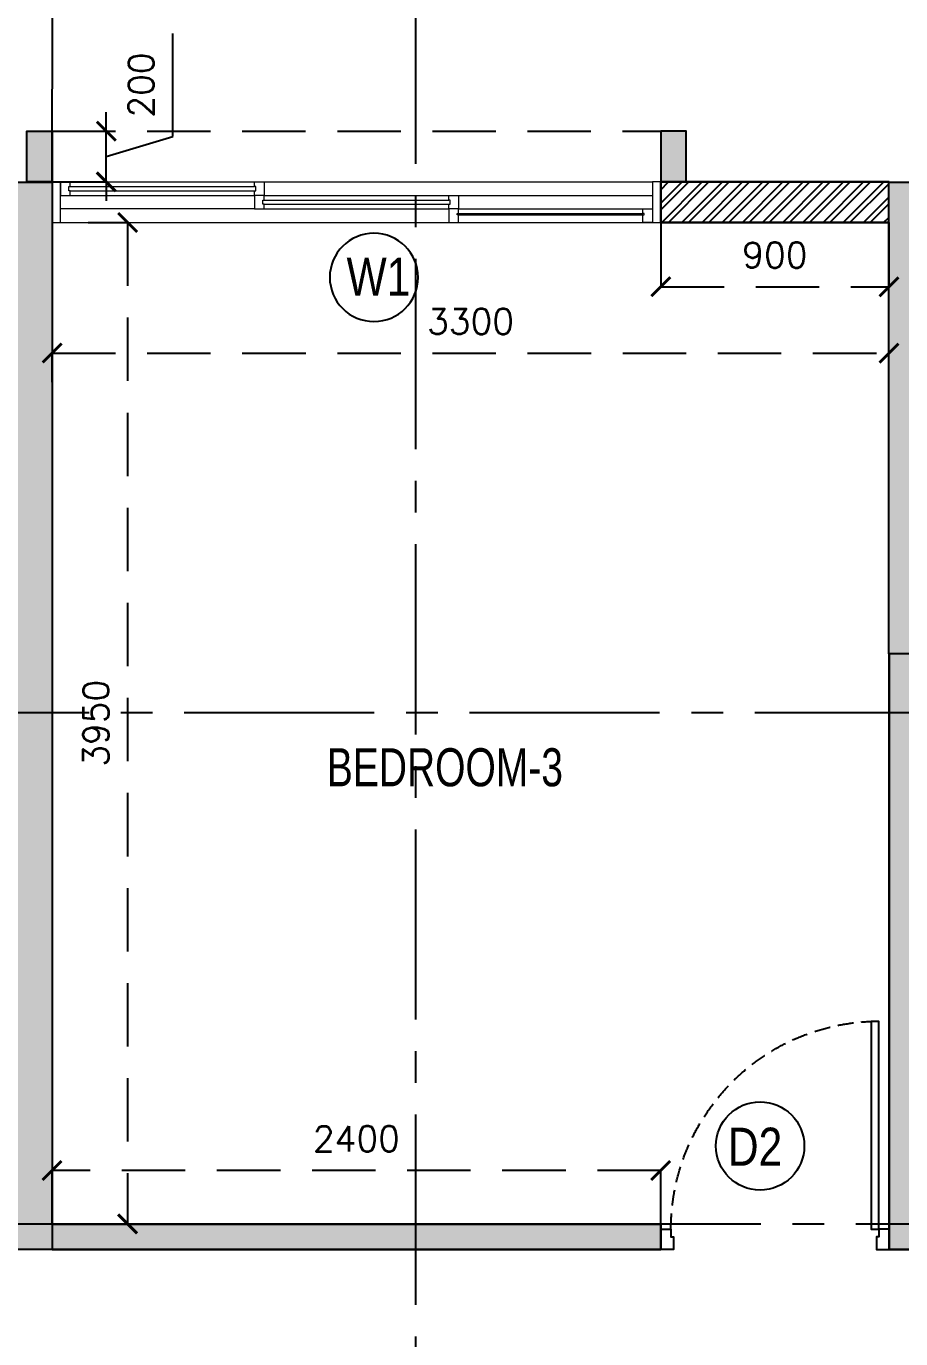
# Model space of a CAD drawing. Header units: millimetres. Extents: x 1180970 to 1231451, y -5737889 to -5695638.
# Drawn here: x 1194030 to 1197479, y -5714502 to -5709325 of the extents above; entities that cross this region are included whole.
import ezdxf
from ezdxf.enums import TextEntityAlignment as Align

# ---------------------------------------------------------------- set-up
doc = ezdxf.new("R2010")
doc.units = ezdxf.units.MM
doc.header["$LTSCALE"] = 1000
doc.header["$MEASUREMENT"] = 0
for name, pattern in [('3BHK-A$0$$1$HIDDEN', [0.375, 0.25, -0.125]), ('3BHK-A$1$AUDIT_D_120904163729-0', [0]), ('AUDIT_D_120904163729-0', [0]), ('T8(T9 IS SIMILAR) - GROUND FLOOR - DIMENSION & TEXTING$0$HIDDEN', [0.375, 0.25, -0.125]), ('T8(T9 IS SIMILAR) - GROUND FLOOR ELEVATION$0$AUDIT_D_120904163729-0', [0]), ('T8(T9 IS SIMILAR) - GROUND FLOOR ELEVATION$1$HIDDEN', [0.375, 0.25, -0.125]), ('T8_REFUGE COLUMNS$0$CENTER2', [1.125, 0.75, -0.125, 0.125, -0.125])]:
    doc.linetypes.add(name, pattern=pattern)
doc.layers.get('0').update_dxf_attribs({"linetype": 'AUDIT_D_120904163729-0'})
for name, color, linetype in [('3BHK-A$0$$0$A-DOOR-FULL', 2, 'Continuous'), ('3BHK-A$1$A-HATCH -160', 251, '3BHK-A$1$AUDIT_D_120904163729-0'), ('A-GARDEN PARTITION', 1, 'Continuous'), ('T8(T9 IS SIMILAR) - GROUND FLOOR - DIMENSION & TEXTING$0$A-DIMENSIONS', 2, 'T8(T9 IS SIMILAR) - GROUND FLOOR - DIMENSION & TEXTING$0$HIDDEN'), ('T8(T9 IS SIMILAR) - GROUND FLOOR - DIMENSION & TEXTING$0$a-window-no', 125, 'Continuous'), ('T8(T9 IS SIMILAR) - GROUND FLOOR ELEVATION$0$A-DIM', 1, 'T8(T9 IS SIMILAR) - GROUND FLOOR ELEVATION$0$AUDIT_D_120904163729-0'), ('T8(T9 IS SIMILAR) - GROUND FLOOR ELEVATION$0$A-WALL HATCH', 252, 'T8(T9 IS SIMILAR) - GROUND FLOOR ELEVATION$0$AUDIT_D_120904163729-0'), ('T8(T9 IS SIMILAR) - GROUND FLOOR ELEVATION$0$A-WALL-FEATURES', 6, 'T8(T9 IS SIMILAR) - GROUND FLOOR ELEVATION$0$AUDIT_D_120904163729-0'), ('T8_REFUGE COLUMNS$0$A-CENTERLINE', 193, 'T8_REFUGE COLUMNS$0$CENTER2'), ('T8_REFUGE COLUMNS$0$A-RCC COLS', 3, 'Continuous')]:
    doc.layers.add(name, color=color, linetype=linetype)
for name, color, linetype, lineweight in [('3BHK-A$1$$0$Window', 4, 'Continuous', 20), ('3BHK-A$1$$1$A-WALL- 160', 6, 'Continuous', 30), ('T8(T9 IS SIMILAR) - GROUND FLOOR - DIMENSION & TEXTING$0$a-Text', 4, 'Continuous', 0), ('T8(T9 IS SIMILAR) - GROUND FLOOR$0$D&W', 8, 'Continuous', 25)]:
    doc.layers.add(name, color=color, linetype=linetype, lineweight=lineweight)
doc.layers.add('T8_REFUGE COLUMNS$0$COL-HATCH', color=7, linetype='Continuous', lineweight=25, true_color=0xa3a3a3)
doc.styles.add('T8(T9 IS SIMILAR) - GROUND FLOOR - DIMENSION & TEXTING$0$ARIAL ARROW', font='swisscl.ttf')
doc.styles.add('T8(T9 IS SIMILAR) - GROUND FLOOR - DIMENSION & TEXTING$0$LODHA STANDERD', font='sanss___.ttf')
doc.styles.add('T8(T9 IS SIMILAR) - GROUND FLOOR - DIMENSION & TEXTING$0$Romans 1', font='romans.shx', dxfattribs={"height": 100})
doc.styles.add('T8(T9 IS SIMILAR) - GROUND FLOOR ELEVATION$0$Romans 1', font='romans.shx', dxfattribs={"height": 100})
doc.dimstyles.new('T8(T9 IS SIMILAR) - GROUND FLOOR - DIMENSION & TEXTING$0$ALPINE S', dxfattribs={"dimscale": 0, "dimtxt": 100, "dimasz": 75, "dimexe": 0, "dimexo": 0, "dimgap": 75, "dimtad": 1, "dimdec": 0, "dimzin": 0, "dimdsep": 46, "dimtxsty": 'T8(T9 IS SIMILAR) - GROUND FLOOR - DIMENSION & TEXTING$0$Romans 1', "dimblk": 'T8(T9 IS SIMILAR) - GROUND FLOOR - DIMENSION & TEXTING$0$_ArchTick', "dimcen": 0.09, "dimclrd": 256, "dimclre": 256, "dimclrt": 7, "dimadec": 0, "dimazin": 0, "dimtfac": 1, "dimtdec": 0, "dimtofl": 0, "dimtmove": 1, "dimatfit": 0, "dimldrblk": 'T8(T9 IS SIMILAR) - GROUND FLOOR - DIMENSION & TEXTING$0$_Open90', "dimfxl": 1, "dimtolj": 1, "dimtzin": 0, "dimarcsym": 0})
doc.dimstyles.new('T8(T9 IS SIMILAR) - GROUND FLOOR ELEVATION$0$ALPINE S', dxfattribs={"dimscale": 0, "dimtxt": 100, "dimasz": 75, "dimexe": 0, "dimexo": 0, "dimgap": 75, "dimtad": 1, "dimdec": 0, "dimzin": 0, "dimdsep": 46, "dimtxsty": 'T8(T9 IS SIMILAR) - GROUND FLOOR ELEVATION$0$Romans 1', "dimblk": 'T8(T9 IS SIMILAR) - GROUND FLOOR ELEVATION$0$_ArchTick', "dimcen": 0.09, "dimclrd": 256, "dimclre": 256, "dimclrt": 7, "dimadec": 0, "dimazin": 0, "dimtfac": 1, "dimtdec": 0, "dimtofl": 0, "dimtmove": 1, "dimatfit": 0, "dimldrblk": 'T8(T9 IS SIMILAR) - GROUND FLOOR ELEVATION$0$_Open90', "dimfxl": 1, "dimtolj": 1, "dimtzin": 0, "dimarcsym": 0})

# ---------------------------------------------------------------- blocks, each defined once
blk = doc.blocks.new('*U165')
for points in [[(0, 0), (0, 820), (30, 820), (30, 0)], [(-40, 0), (0, 0), (0, -30), (10, -30), (10, -80), (-40, -80)], [(860, 0), (820, 0), (820, -30), (810, -30), (810, -80), (860, -80)]]:
    blk.add_lwpolyline(points, close=True)
at = {"color": 0, "linetype": 'ByBlock', "ltscale": 0.25}
blk.add_arc((-1.2, -0.5), 821.2, 0.0347, 87.627, dxfattribs=at)
blk = doc.blocks.new('3BHK-A$1$$0$2400')
at = {"layer": '3BHK-A$1$$0$Window', "color": 1, "lineweight": 13}
for p, q in [((1151176.5, -5692111.9), (1148842.5, -5692111.9)), ((1149607.5, -5692111.9), (1148880, -5692111.9)), ((1149607.5, -5692165.3), (1148880, -5692165.3)), ((1150373.7, -5692165.3), (1149645, -5692165.3)), ((1150411.2, -5692165.3), (1151176.5, -5692165.3)), ((1149607.5, -5692218.6), (1148842.5, -5692218.6)), ((1150373.7, -5692218.6), (1149645, -5692218.6)), ((1151139, -5692218.6), (1150411.2, -5692218.6)), ((1150373.7, -5692271.9), (1148842.5, -5692271.9)), ((1151139, -5692271.9), (1150411.2, -5692271.9))]:
    blk.add_line(p, q, dxfattribs=at)
at = {"layer": '3BHK-A$1$$0$Window', "color": 5, "lineweight": 13}
for p, q in [((1149607.5, -5692142.2), (1148880, -5692142.2)), ((1149607.5, -5692146.7), (1148880, -5692146.7)), ((1150373.7, -5692183.8), (1149645, -5692183.8)), ((1150373.7, -5692200), (1149645, -5692200)), ((1151139, -5692237.2), (1150411.2, -5692237.2)), ((1151139, -5692253.3), (1150411.2, -5692253.3))]:
    blk.add_line(p, q, dxfattribs=at)
at = {"layer": '3BHK-A$1$$0$Window', "color": 4, "lineweight": 13}
for points in [[(1148842.5, -5692111.9), (1148809.5, -5692111.9), (1148809.5, -5692271.9), (1148842.5, -5692271.9)], [(1148880, -5692146.7), (1148880, -5692165.3), (1148842.5, -5692165.3), (1148842.5, -5692111.9), (1148880, -5692111.9), (1148880, -5692142.2), (1148875.5, -5692142.2), (1148875.5, -5692146.7)], [(1149607.5, -5692146.7), (1149607.5, -5692165.3), (1149645, -5692165.3), (1149645, -5692111.9), (1149607.5, -5692111.9), (1149607.5, -5692142.2), (1149612, -5692142.2), (1149612, -5692146.7)], [(1151209.5, -5692111.9), (1151176.5, -5692111.9), (1151176.5, -5692271.9), (1151209.5, -5692271.9)], [(1149645, -5692200), (1149645, -5692218.6), (1149607.5, -5692218.6), (1149607.5, -5692165.3), (1149645, -5692165.3), (1149645, -5692183.8), (1149640.5, -5692183.8), (1149640.5, -5692200)], [(1150373.7, -5692200), (1150373.7, -5692218.6), (1150411.2, -5692218.6), (1150411.2, -5692165.3), (1150373.7, -5692165.3), (1150373.7, -5692183.8), (1150378.2, -5692183.8), (1150378.2, -5692200)], [(1150411.2, -5692253.3), (1150411.2, -5692271.9), (1150373.7, -5692271.9), (1150373.7, -5692218.6), (1150411.2, -5692218.6), (1150411.2, -5692237.2), (1150406.7, -5692237.2), (1150406.7, -5692253.3)], [(1151139, -5692253.3), (1151139, -5692271.9), (1151176.5, -5692271.9), (1151176.5, -5692218.6), (1151139, -5692218.6), (1151139, -5692237.2), (1151143.5, -5692237.2), (1151143.5, -5692253.3)]]:
    blk.add_lwpolyline(points, close=True, dxfattribs=at)
blk = doc.blocks.new('3BHK-A')
at = {"layer": '3BHK-A$1$A-HATCH -160', "linetype": 'ByBlock'}
h = blk.add_hatch(dxfattribs=at)
h.set_pattern_fill('ZIGZAG', color=256, scale=250)
h.set_pattern_definition([(9e-15, (1e-08, 0), (31.25, 31.25), [31.25, -31.25]), (90, (31.25, 0), (-31.25, 31.25), [31.25, -31.25])])
h.paths.add_polyline_path([(1185182.8, -5714749.5), (1186532.7, -5714749.5), (1186532.7, -5714149.5), (1186632.7, -5714149.5), (1186632.7, -5714749.5), (1188712.7, -5714749.5), (1188712.7, -5714049.5), (1189032.5, -5714049.5), (1189032.5, -5714149.5), (1188812.7, -5714149.5), (1188812.7, -5715449.5), (1189032.5, -5715449.5), (1189032.5, -5715549.5), (1188712.7, -5715549.5), (1188712.7, -5714849.5), (1186632.7, -5714849.5), (1186632.7, -5715664.5), (1186532.7, -5715664.5), (1186532.7, -5714849.5), (1185182.8, -5714849.5)])
h.paths.add_polyline_path([(1185182.8, -5713249.5), (1185782.7, -5713249.5), (1185782.7, -5713149.5), (1185182.8, -5713149.5)])
h.paths.add_polyline_path([(1186532.7, -5710699.5), (1186632.7, -5710699.5), (1186632.7, -5713249.5), (1186532.7, -5713249.5)])
h.paths.add_polyline_path([(1186532.7, -5717399.5), (1186632.7, -5717399.5), (1186632.7, -5716414.5), (1186532.7, -5716414.5)])
h.paths.add_polyline_path([(1194902.2, -5715375), (1194082.3, -5715375), (1194082.3, -5715475), (1194902.2, -5715475)])
h.paths.add_polyline_path([(1195782.2, -5715375), (1196682.2, -5715375), (1196682.2, -5715475), (1195782.2, -5715475)])
h.paths.add_polyline_path([(1194132.5, -5714149.9), (1196532.4, -5714149.9), (1196532.4, -5714049.9), (1194132.5, -5714049.9)])
h.paths.add_polyline_path([(1197432.4, -5711800.2), (1197532.4, -5711800.2), (1197532.4, -5714149.9), (1197432.4, -5714149.9)])
h.paths.add_polyline_path([(1198282.4, -5714149.9), (1198958.7, -5714149.9), (1198958.7, -5714049.9), (1198282.4, -5714049.9)])
h.paths.add_polyline_path([(1196871.9, -5720208.6), (1196082.2, -5720209.7), (1196082.3, -5720109.7), (1196082.2, -5720109.7), (1196182.2, -5720109.7), (1196871.9, -5720108.6)])
h.paths.add_polyline_path([(1193397.2, -5709939.9), (1193882.3, -5709939.6), (1193882.3, -5710040.1), (1193397.3, -5710040.1)])
h.paths.add_polyline_path([(1186632.7, -5708554.7), (1187192.3, -5708554.8), (1187192.3, -5708654.7), (1186632.7, -5708654.7)])
h.paths.add_polyline_path([(1194182.3, -5715724), (1194082.3, -5715724), (1194082.3, -5715474), (1194182.3, -5715474)])
h = blk.add_hatch(dxfattribs=at)
h.set_pattern_fill('ANSI32', color=256, scale=150)
h.set_pattern_definition([(45, (-0.65, 1285.594), (-39.77475644, 39.77475644), []), (45, (25.864, 1285.594), (-39.77475644, 39.77475644), [])])
h.paths.add_polyline_path([(1196532.4, -5710099.8), (1197432.3, -5710099.8), (1197432.3, -5709939.8), (1196532.4, -5709939.8)])
at = {"layer": '3BHK-A$1$$1$A-WALL- 160', "linetype": 'ByBlock'}
for p, q in [((1197432.3, -5709938.5, 0), (1196532.4, -5709938.5, 0)), ((1196532.4, -5710098.5, 0), (1196532.4, -5709938.5, 0)), ((1197432.3, -5710098.5, 0), (1196532.4, -5710098.5, 0)), ((1197432.4, -5714149.9, 0), (1197432.4, -5711800.2, 0)), ((1194132.4, -5714049.9, 0), (1196532.4, -5714049.9, 0)), ((1196532.4, -5714149.9, 0), (1196532.4, -5714049.9, 0)), ((1194132.5, -5714149.9, -0.5), (1196532.4, -5714149.9, 0)), ((1197432.4, -5714149.9, 0), (1197532.4, -5714149.9, 0))]:
    blk.add_line(p, q, dxfattribs=at)
at = {"layer": '3BHK-A$0$$0$A-DOOR-FULL', "linetype": '3BHK-A$0$$1$HIDDEN', "xscale": -1}
blk.add_blockref('*U165', (1197392.4, -5714069.9, 0), dxfattribs=at)
at = {"layer": '3BHK-A$1$$1$A-WALL- 160', "linetype": 'ByBlock', "rotation": 180}
blk.add_blockref('3BHK-A$1$$0$2400', (2345341.8, -11402210.4, 0), dxfattribs=at)
blk = doc.blocks.new('T8_REFUGE COLUMNS')
at = {"layer": 'T8_REFUGE COLUMNS$0$COL-HATCH', "linetype": 'ByBlock'}
h = blk.add_hatch(color=256, dxfattribs=at)
h.dxf.hatch_style = 1
h.paths.add_polyline_path([(1194132.1, -5714149.9), (1193882.1, -5714149.9), (1193882.1, -5709939.9), (1194132.1, -5709939.9)])
h = blk.add_hatch(color=256, dxfattribs=at)
h.dxf.hatch_style = 1
h.paths.add_polyline_path([(1197682.1, -5711799.9), (1197432.1, -5711799.9), (1197432.1, -5709939.9), (1197682.1, -5709939.9)])
at = {"layer": 'T8_REFUGE COLUMNS$0$A-CENTERLINE'}
for p, q in [((1195567.1, -5727867.6), (1195567.1, -5698299.6)), ((1223527.8, -5712032.4), (1182137.1, -5712032.4)), ((1229551.2, -5714049.9), (1182156.9, -5714049.9))]:
    blk.add_line(p, q, dxfattribs=at)
at = {"layer": 'T8_REFUGE COLUMNS$0$A-RCC COLS', "linetype": 'ByBlock'}
for points in [[(1194132.1, -5714149.9), (1193882.1, -5714149.9), (1193882.1, -5709939.9), (1194132.1, -5709939.9)], [(1197682.1, -5711799.9), (1197432.1, -5711799.9), (1197432.1, -5709939.9), (1197682.1, -5709939.9)]]:
    blk.add_lwpolyline(points, close=True, dxfattribs=at)
blk = doc.blocks.new('T8(T9 IS SIMILAR) - GROUND FLOOR ELEVATION$0$_ArchTick')
at = {"color": 0, "linetype": 'ByBlock', "const_width": 0.15}
blk.add_lwpolyline([(-0.5, -0.5), (0.5, 0.5)], dxfattribs=at)
blk = doc.blocks.new('*D314')
at = {"layer": 'T8(T9 IS SIMILAR) - GROUND FLOOR ELEVATION$0$A-DIM', "lineweight": -2, "transparency": 16777216}
for p, q in [((1194608.5, -5709760.1), (1194608.5, -5709352.9)), ((1194346, -5709738.8), (1194346, -5709663.8)), ((1194346, -5709938.8), (1194346, -5709738.8)), ((1194346, -5709838.8), (1194608.5, -5709760.1)), ((1194346, -5709938.8), (1194346, -5710013.8))]:
    blk.add_line(p, q, dxfattribs=at)
at = {"layer": 'T8(T9 IS SIMILAR) - GROUND FLOOR ELEVATION$0$A-DIM', "linetype": 'T8(T9 IS SIMILAR) - GROUND FLOOR ELEVATION$1$HIDDEN', "lineweight": -2, "transparency": 16777216}
for p, q in [((1194132, -5709738.8), (1194346, -5709738.8)), ((1194132, -5709938.8), (1194346, -5709938.8))]:
    blk.add_line(p, q, dxfattribs=at)
at = {"layer": 'T8(T9 IS SIMILAR) - GROUND FLOOR ELEVATION$0$A-DIM', "linetype": 'ByBlock', "lineweight": -2, "transparency": 16777216, "xscale": 75, "yscale": 75, "zscale": 75}
for p, rotation in [((1194346, -5709738.8), 270), ((1194346, -5709938.8), 90)]:
    blk.add_blockref('T8(T9 IS SIMILAR) - GROUND FLOOR ELEVATION$0$_ArchTick', p, dxfattribs=dict(at, rotation=rotation))
at = {"layer": 'T8(T9 IS SIMILAR) - GROUND FLOOR ELEVATION$0$A-DIM', "color": 7, "linetype": 'ByBlock', "transparency": 16777216, "insert": (1194483.5, -5709556.5), "char_height": 100, "attachment_point": 5, "rotation": 90, "style": 'T8(T9 IS SIMILAR) - GROUND FLOOR ELEVATION$0$Romans 1'}
blk.add_mtext('\\A1;200', dxfattribs=at)
blk = doc.blocks.new('T8(T9 IS SIMILAR) - GROUND FLOOR ELEVATION$0$_Open90')
at = {"color": 0, "linetype": 'ByBlock', "lineweight": -2}
for p, q in [((0, 0), (-1, 0)), ((-0.5, 0.5), (0, 0)), ((0, 0), (-0.5, -0.5))]:
    blk.add_line(p, q, dxfattribs=at)
blk = doc.blocks.new('T8(T9 IS SIMILAR) - GROUND FLOOR - DIMENSION & TEXTING$0$_ArchTick')
at = {"color": 0, "linetype": 'ByBlock', "const_width": 0.15}
blk.add_lwpolyline([(-0.5, -0.5), (0.5, 0.5)], dxfattribs=at)
blk = doc.blocks.new('*D582')
at = {"layer": 'T8(T9 IS SIMILAR) - GROUND FLOOR - DIMENSION & TEXTING$0$A-DIMENSIONS', "linetype": 'T8(T9 IS SIMILAR) - GROUND FLOOR - DIMENSION & TEXTING$0$HIDDEN', "lineweight": -2, "transparency": 16777216}
for p, q in [((1194132.3, -5710728.8), (1194132.3, -5710613.6)), ((1197432.2, -5710728.8), (1197432.2, -5710613.6))]:
    blk.add_line(p, q, dxfattribs=at)
at = {"layer": 'T8(T9 IS SIMILAR) - GROUND FLOOR - DIMENSION & TEXTING$0$A-DIMENSIONS', "lineweight": -2, "transparency": 16777216}
blk.add_line((1194132.3, -5710613.6), (1197432.2, -5710613.6), dxfattribs=at)
at = {"layer": 'T8(T9 IS SIMILAR) - GROUND FLOOR - DIMENSION & TEXTING$0$A-DIMENSIONS', "linetype": 'ByBlock', "lineweight": -2, "transparency": 16777216, "xscale": 75, "yscale": 75, "zscale": 75, "rotation": 180}
blk.add_blockref('T8(T9 IS SIMILAR) - GROUND FLOOR - DIMENSION & TEXTING$0$_ArchTick', (1194132.3, -5710613.6), dxfattribs=at)
at = {"layer": 'T8(T9 IS SIMILAR) - GROUND FLOOR - DIMENSION & TEXTING$0$A-DIMENSIONS', "linetype": 'ByBlock', "lineweight": -2, "transparency": 16777216, "xscale": 75, "yscale": 75, "zscale": 75}
blk.add_blockref('T8(T9 IS SIMILAR) - GROUND FLOOR - DIMENSION & TEXTING$0$_ArchTick', (1197432.2, -5710613.6), dxfattribs=at)
at = {"layer": 'T8(T9 IS SIMILAR) - GROUND FLOOR - DIMENSION & TEXTING$0$A-DIMENSIONS', "color": 7, "linetype": 'ByBlock', "transparency": 16777216, "insert": (1195782.2, -5710488.6), "char_height": 100, "attachment_point": 5, "style": 'T8(T9 IS SIMILAR) - GROUND FLOOR - DIMENSION & TEXTING$0$Romans 1'}
blk.add_mtext('\\A1;3300', dxfattribs=at)
blk = doc.blocks.new('T8(T9 IS SIMILAR) - GROUND FLOOR - DIMENSION & TEXTING$0$_Open90')
at = {"color": 0, "linetype": 'ByBlock', "lineweight": -2}
for p, q in [((0, 0), (-1, 0)), ((-0.5, 0.5), (0, 0)), ((0, 0), (-0.5, -0.5))]:
    blk.add_line(p, q, dxfattribs=at)
blk = doc.blocks.new('*D583')
at = {"layer": 'T8(T9 IS SIMILAR) - GROUND FLOOR - DIMENSION & TEXTING$0$A-DIMENSIONS', "linetype": 'T8(T9 IS SIMILAR) - GROUND FLOOR - DIMENSION & TEXTING$0$HIDDEN', "lineweight": -2, "transparency": 16777216}
for p, q in [((1194274.4, -5710098.8), (1194430.1, -5710098.8)), ((1194274.4, -5714048.8), (1194430.1, -5714048.8))]:
    blk.add_line(p, q, dxfattribs=at)
at = {"layer": 'T8(T9 IS SIMILAR) - GROUND FLOOR - DIMENSION & TEXTING$0$A-DIMENSIONS', "lineweight": -2, "transparency": 16777216}
blk.add_line((1194430.1, -5710098.8), (1194430.1, -5714048.8), dxfattribs=at)
at = {"layer": 'T8(T9 IS SIMILAR) - GROUND FLOOR - DIMENSION & TEXTING$0$A-DIMENSIONS', "linetype": 'ByBlock', "lineweight": -2, "transparency": 16777216, "xscale": 75, "yscale": 75, "zscale": 75}
for p, rotation in [((1194430.1, -5710098.8), 90), ((1194430.1, -5714048.8), 270)]:
    blk.add_blockref('T8(T9 IS SIMILAR) - GROUND FLOOR - DIMENSION & TEXTING$0$_ArchTick', p, dxfattribs=dict(at, rotation=rotation))
at = {"layer": 'T8(T9 IS SIMILAR) - GROUND FLOOR - DIMENSION & TEXTING$0$A-DIMENSIONS', "color": 7, "linetype": 'ByBlock', "transparency": 16777216, "insert": (1194305.1, -5712073.8), "char_height": 100, "attachment_point": 5, "rotation": 90, "style": 'T8(T9 IS SIMILAR) - GROUND FLOOR - DIMENSION & TEXTING$0$Romans 1'}
blk.add_mtext('\\A1;3950', dxfattribs=at)
blk = doc.blocks.new('*D584')
at = {"layer": 'T8(T9 IS SIMILAR) - GROUND FLOOR - DIMENSION & TEXTING$0$A-DIMENSIONS', "linetype": 'T8(T9 IS SIMILAR) - GROUND FLOOR - DIMENSION & TEXTING$0$HIDDEN', "lineweight": -2, "transparency": 16777216}
for p, q in [((1196532.3, -5710098.8), (1196532.3, -5710351.9)), ((1197432.2, -5710098.8), (1197432.2, -5710351.9))]:
    blk.add_line(p, q, dxfattribs=at)
at = {"layer": 'T8(T9 IS SIMILAR) - GROUND FLOOR - DIMENSION & TEXTING$0$A-DIMENSIONS', "lineweight": -2, "transparency": 16777216}
blk.add_line((1196532.3, -5710351.9), (1197432.2, -5710351.9), dxfattribs=at)
at = {"layer": 'T8(T9 IS SIMILAR) - GROUND FLOOR - DIMENSION & TEXTING$0$A-DIMENSIONS', "linetype": 'ByBlock', "lineweight": -2, "transparency": 16777216, "xscale": 75, "yscale": 75, "zscale": 75, "rotation": 180}
blk.add_blockref('T8(T9 IS SIMILAR) - GROUND FLOOR - DIMENSION & TEXTING$0$_ArchTick', (1196532.3, -5710351.9), dxfattribs=at)
at = {"layer": 'T8(T9 IS SIMILAR) - GROUND FLOOR - DIMENSION & TEXTING$0$A-DIMENSIONS', "linetype": 'ByBlock', "lineweight": -2, "transparency": 16777216, "xscale": 75, "yscale": 75, "zscale": 75}
blk.add_blockref('T8(T9 IS SIMILAR) - GROUND FLOOR - DIMENSION & TEXTING$0$_ArchTick', (1197432.2, -5710351.9), dxfattribs=at)
at = {"layer": 'T8(T9 IS SIMILAR) - GROUND FLOOR - DIMENSION & TEXTING$0$A-DIMENSIONS', "color": 7, "linetype": 'ByBlock', "transparency": 16777216, "insert": (1196982.2, -5710226.9), "char_height": 100, "attachment_point": 5, "style": 'T8(T9 IS SIMILAR) - GROUND FLOOR - DIMENSION & TEXTING$0$Romans 1'}
blk.add_mtext('\\A1;900', dxfattribs=at)
blk = doc.blocks.new('*D585')
at = {"layer": 'T8(T9 IS SIMILAR) - GROUND FLOOR - DIMENSION & TEXTING$0$A-DIMENSIONS', "linetype": 'T8(T9 IS SIMILAR) - GROUND FLOOR - DIMENSION & TEXTING$0$HIDDEN', "lineweight": -2, "transparency": 16777216}
for p, q in [((1194132.2, -5714048.8), (1194132.2, -5713837.8)), ((1196532.3, -5714048.8), (1196532.3, -5713837.8))]:
    blk.add_line(p, q, dxfattribs=at)
at = {"layer": 'T8(T9 IS SIMILAR) - GROUND FLOOR - DIMENSION & TEXTING$0$A-DIMENSIONS', "lineweight": -2, "transparency": 16777216}
blk.add_line((1196532.3, -5713837.8), (1194132.2, -5713837.8), dxfattribs=at)
at = {"layer": 'T8(T9 IS SIMILAR) - GROUND FLOOR - DIMENSION & TEXTING$0$A-DIMENSIONS', "linetype": 'ByBlock', "lineweight": -2, "transparency": 16777216, "xscale": 75, "yscale": 75, "zscale": 75, "rotation": 180}
blk.add_blockref('T8(T9 IS SIMILAR) - GROUND FLOOR - DIMENSION & TEXTING$0$_ArchTick', (1194132.2, -5713837.8), dxfattribs=at)
at = {"layer": 'T8(T9 IS SIMILAR) - GROUND FLOOR - DIMENSION & TEXTING$0$A-DIMENSIONS', "linetype": 'ByBlock', "lineweight": -2, "transparency": 16777216, "xscale": 75, "yscale": 75, "zscale": 75}
blk.add_blockref('T8(T9 IS SIMILAR) - GROUND FLOOR - DIMENSION & TEXTING$0$_ArchTick', (1196532.3, -5713837.8), dxfattribs=at)
at = {"layer": 'T8(T9 IS SIMILAR) - GROUND FLOOR - DIMENSION & TEXTING$0$A-DIMENSIONS', "color": 7, "linetype": 'ByBlock', "transparency": 16777216, "insert": (1195332.3, -5713712.8), "char_height": 100, "attachment_point": 5, "style": 'T8(T9 IS SIMILAR) - GROUND FLOOR - DIMENSION & TEXTING$0$Romans 1'}
blk.add_mtext('\\A1;2400', dxfattribs=at)
blk = doc.blocks.new('T8(T9 IS SIMILAR) - GROUND FLOOR - DIMENSION & TEXTING$0$WINDOW TAG')
at = {"layer": 'T8(T9 IS SIMILAR) - GROUND FLOOR - DIMENSION & TEXTING$0$a-window-no'}
blk.add_circle((0, 0), 174.1, dxfattribs=at)
at = {"layer": 'T8(T9 IS SIMILAR) - GROUND FLOOR - DIMENSION & TEXTING$0$a-window-no', "style": 'T8(T9 IS SIMILAR) - GROUND FLOOR - DIMENSION & TEXTING$0$LODHA STANDERD'}
blk.add_attdef('WINDOW', text='', height=150, dxfattribs=at).set_placement((11.3, 2.8), align=Align.MIDDLE_CENTER)
blk = doc.blocks.new('*D452')
at = {"layer": 'T8(T9 IS SIMILAR) - GROUND FLOOR - DIMENSION & TEXTING$0$A-DIMENSIONS', "linetype": 'T8(T9 IS SIMILAR) - GROUND FLOOR - DIMENSION & TEXTING$0$HIDDEN', "lineweight": -2, "transparency": 16777216}
for p, q in [((1194082.3, -5714149.9), (1193851.5, -5714149.9)), ((1194082.3, -5715374), (1193851.5, -5715374))]:
    blk.add_line(p, q, dxfattribs=at)
at = {"layer": 'T8(T9 IS SIMILAR) - GROUND FLOOR - DIMENSION & TEXTING$0$A-DIMENSIONS', "lineweight": -2, "transparency": 16777216}
blk.add_line((1193851.5, -5715374), (1193851.5, -5714149.9), dxfattribs=at)
at = {"layer": 'T8(T9 IS SIMILAR) - GROUND FLOOR - DIMENSION & TEXTING$0$A-DIMENSIONS', "linetype": 'ByBlock', "lineweight": -2, "transparency": 16777216, "xscale": 75, "yscale": 75, "zscale": 75}
for p, rotation in [((1193851.5, -5714149.9), 90), ((1193851.5, -5715374), 270)]:
    blk.add_blockref('T8(T9 IS SIMILAR) - GROUND FLOOR - DIMENSION & TEXTING$0$_ArchTick', p, dxfattribs=dict(at, rotation=rotation))
at = {"layer": 'T8(T9 IS SIMILAR) - GROUND FLOOR - DIMENSION & TEXTING$0$A-DIMENSIONS', "color": 7, "linetype": 'ByBlock', "transparency": 16777216, "insert": (1193726.5, -5714761.9), "char_height": 100, "attachment_point": 5, "rotation": 90, "style": 'T8(T9 IS SIMILAR) - GROUND FLOOR - DIMENSION & TEXTING$0$Romans 1'}
blk.add_mtext('\\A1;1224', dxfattribs=at)
blk = doc.blocks.new('T8(T9 IS SIMILAR) - GROUND FLOOR ELEVATION')
at = {"layer": 'T8(T9 IS SIMILAR) - GROUND FLOOR ELEVATION$0$A-WALL HATCH', "linetype": 'ByBlock'}
h = blk.add_hatch(dxfattribs=at)
h.set_pattern_fill('ZIGZAG', color=256, scale=250)
h.set_pattern_definition([(0, (0, 0), (31.25, 31.25), [31.25, -31.25]), (90, (31.25, 0), (-31.25, 31.25), [31.25, -31.25])])
h.paths.add_polyline_path([(1186332.7, -5719983.5), (1186332.7, -5719683.5), (1186432.7, -5719683.5), (1186432.7, -5719883.5), (1186982.7, -5719883.5), (1186982.7, -5719523.5), (1187082.7, -5719523.5), (1187082.7, -5719983.5)])
h.paths.add_polyline_path([(1190232.7, -5719983.5), (1190232.7, -5719683.5), (1190132.7, -5719683.5), (1190132.7, -5719883.5), (1189582.7, -5719883.5), (1189582.7, -5719523.5), (1189482.7, -5719523.5), (1189482.7, -5719983.5)])
h.paths.add_polyline_path([(1190857.7, -5717933.5), (1190857.7, -5717733.5), (1190757.7, -5717733.5), (1190757.7, -5717933.5)])
h.paths.add_polyline_path([(1193357.7, -5717733.5), (1193357.7, -5717933.5), (1193257.7, -5717933.5), (1193257.7, -5717733.5)])
h.paths.add_polyline_path([(1196632.8, -5709938.8), (1196632.8, -5709738.8), (1196532.8, -5709738.8), (1196532.8, -5709938.8)])
h.paths.add_polyline_path([(1194132, -5709738.8), (1194132, -5709938.8), (1194032, -5709938.8), (1194032, -5709738.8)])
h.paths.add_polyline_path([(1195742.7, -5701889.7), (1196212.8, -5701889.7), (1196212.8, -5702349.7), (1196112.8, -5702349.7), (1196112.8, -5701989.7), (1195742.7, -5701989.7)])
h.paths.add_polyline_path([(1198312.8, -5702349.7), (1198312.8, -5701889.7), (1199132.6, -5701889.7), (1199132.6, -5701989.7), (1198412.8, -5701989.7), (1198412.8, -5702349.7)])
h.paths.add_polyline_path([(1199662.5, -5701090.3), (1199662.5, -5700890.3), (1199762.5, -5700890.3), (1199762.5, -5701090.3)])
h.paths.add_polyline_path([(1201862.6, -5700890.3), (1201862.6, -5701090.3), (1201962.6, -5701090.3), (1201962.6, -5700890.3)])
h.paths.add_polyline_path([(1210681.9, -5700890.3), (1210681.9, -5701090.3), (1210581.9, -5701090.3), (1210581.9, -5700890.3)])
h.paths.add_polyline_path([(1212882, -5701090.3), (1212882, -5700890.3), (1212782, -5700890.3), (1212782, -5701090.3)])
h.paths.add_polyline_path([(1214231.8, -5702349.7), (1214231.8, -5701889.7), (1213412.3, -5701889.7), (1213412.3, -5701989.7), (1214131.8, -5701989.7), (1214131.8, -5702349.7)])
h.paths.add_polyline_path([(1216801.9, -5701889.7), (1216331.8, -5701889.7), (1216331.8, -5702349.7), (1216431.8, -5702349.7), (1216431.8, -5701989.7), (1216801.9, -5701989.7)])
h.paths.add_polyline_path([(1215911.7, -5709938.8), (1215911.7, -5709738.8), (1216011.7, -5709738.8), (1216011.7, -5709938.8)])
h.paths.add_polyline_path([(1218412.5, -5709738.8), (1218412.5, -5709938.8), (1218512.5, -5709938.8), (1218512.5, -5709738.8)])
h.paths.add_polyline_path([(1221686.9, -5717933.5), (1221686.9, -5717733.5), (1221786.9, -5717733.5), (1221786.9, -5717933.5)])
h.paths.add_polyline_path([(1219186.9, -5717733.5), (1219186.9, -5717933.5), (1219286.9, -5717933.5), (1219286.9, -5717733.5)])
h.paths.add_polyline_path([(1222311.8, -5719983.5), (1222311.8, -5719683.5), (1222411.8, -5719683.5), (1222411.8, -5719883.5), (1222961.8, -5719883.5), (1222961.8, -5719523.5), (1223061.8, -5719523.5), (1223061.8, -5719983.5)])
h.paths.add_polyline_path([(1226211.8, -5719983.5), (1226211.8, -5719683.5), (1226111.8, -5719683.5), (1226111.8, -5719883.5), (1225561.8, -5719883.5), (1225561.8, -5719523.5), (1225461.8, -5719523.5), (1225461.8, -5719983.5)])
h.paths.add_polyline_path([(1217001.9, -5727584.6), (1216901.9, -5727584.6), (1216901.9, -5727784.6), (1216356.8, -5727784.6), (1216356.8, -5727424.6), (1216256.8, -5727424.6), (1216256.8, -5727884.6), (1217001.9, -5727884.6)])
h.paths.add_polyline_path([(1214156.8, -5727424.6), (1214056.8, -5727424.6), (1214056.8, -5727784.6), (1213412.3, -5727784.6), (1213412.3, -5727884.6), (1214156.8, -5727884.6)])
h.paths.add_polyline_path([(1210681.9, -5728884), (1210681.9, -5728684), (1210581.9, -5728684), (1210581.9, -5728884)])
h.paths.add_polyline_path([(1212882, -5728684), (1212882, -5728884), (1212782, -5728884), (1212782, -5728684)])
h.paths.add_polyline_path([(1201862.6, -5728884), (1201862.6, -5728684), (1201962.6, -5728684), (1201962.6, -5728884)])
h.paths.add_polyline_path([(1199662.5, -5728684), (1199662.5, -5728884), (1199762.5, -5728884), (1199762.5, -5728684)])
h.paths.add_polyline_path([(1198387.7, -5727424.6), (1198487.7, -5727424.6), (1198487.7, -5727784.6), (1199132.3, -5727784.6), (1199132.3, -5727884.6), (1198387.7, -5727884.6)])
h.paths.add_polyline_path([(1195542.6, -5727584.6), (1195642.6, -5727584.6), (1195642.6, -5727784.6), (1196187.7, -5727784.6), (1196187.7, -5727424.6), (1196287.7, -5727424.6), (1196287.7, -5727884.6), (1195542.6, -5727884.6)])
at = {"layer": 'T8(T9 IS SIMILAR) - GROUND FLOOR ELEVATION$0$A-WALL-FEATURES', "color": 8, "linetype": 'T8(T9 IS SIMILAR) - GROUND FLOOR ELEVATION$1$HIDDEN'}
blk.add_line((1194132, -5709738.8, 0.6), (1196532.8, -5709738.8, 0), dxfattribs=at)
at = {"layer": 'T8(T9 IS SIMILAR) - GROUND FLOOR ELEVATION$0$A-WALL-FEATURES', "linetype": 'ByBlock', "elevation": 0}
for points in [[(1194132, -5709738.8), (1194132, -5709938.8), (1194032, -5709938.8), (1194032, -5709738.8)], [(1196632.8, -5709938.8), (1196632.8, -5709738.8), (1196532.8, -5709738.8), (1196532.8, -5709938.8)]]:
    blk.add_lwpolyline(points, close=True, dxfattribs=at)
at = {"layer": 'T8(T9 IS SIMILAR) - GROUND FLOOR ELEVATION$0$A-DIM', "linetype": 'ByBlock'}
dim = blk.add_linear_dim(base=(1194346, -5709738.8), p1=(1194132, -5709938.8, 0), p2=(1194132, -5709738.8, 0.6), angle=90, dimstyle='T8(T9 IS SIMILAR) - GROUND FLOOR ELEVATION$0$ALPINE S', override={"dimscale": 1, "dimfxl": 5, "dimarcsym": 1}, dxfattribs=at)
dim.commit()
dim.dimension.update_dxf_attribs({"geometry": '*D314', "text_midpoint": (1194483.5, -5709685.1)})
blk = doc.blocks.new('T8(T9 IS SIMILAR) - GROUND FLOOR')
at = {"layer": 'T8(T9 IS SIMILAR) - GROUND FLOOR$0$D&W', "linetype": 'ByBlock'}
for name in ['T8_REFUGE COLUMNS', '3BHK-A']:
    blk.add_blockref(name, (0, 0), dxfattribs=at)
blk.add_blockref('T8(T9 IS SIMILAR) - GROUND FLOOR ELEVATION', (0, 0), dxfattribs=at)
blk = doc.blocks.new('T8(T9 IS SIMILAR) - GROUND FLOOR - DIMENSION & TEXTING')
at = {"layer": 'T8(T9 IS SIMILAR) - GROUND FLOOR - DIMENSION & TEXTING$0$a-window-no'}
ref = blk.add_blockref('T8(T9 IS SIMILAR) - GROUND FLOOR - DIMENSION & TEXTING$0$WINDOW TAG', (1195401.2, -5710315.2, 1.1), dxfattribs=dict(at, xscale=-1))
ref.add_attrib('WINDOW', 'W1', dxfattribs={"height": 150, "style": 'T8(T9 IS SIMILAR) - GROUND FLOOR - DIMENSION & TEXTING$0$LODHA STANDERD', "width": 0.8}).set_placement((1195419.1, -5710312.4, 1.1), align=Align.MIDDLE_CENTER)
ref = blk.add_blockref('T8(T9 IS SIMILAR) - GROUND FLOOR - DIMENSION & TEXTING$0$WINDOW TAG', (1196924, -5713741.2, 1.1), dxfattribs=dict(at, rotation=180))
ref.add_attrib('WINDOW', 'D2', dxfattribs={"height": 150, "style": 'T8(T9 IS SIMILAR) - GROUND FLOOR - DIMENSION & TEXTING$0$LODHA STANDERD', "width": 0.8}).set_placement((1196904.1, -5713744, 1.1), align=Align.MIDDLE_CENTER)
at = {"layer": 'T8(T9 IS SIMILAR) - GROUND FLOOR - DIMENSION & TEXTING$0$a-Text', "style": 'T8(T9 IS SIMILAR) - GROUND FLOOR - DIMENSION & TEXTING$0$ARIAL ARROW'}
blk.add_text('BEDROOM-3', height=150, dxfattribs=at).set_placement((1195215.5, -5712322.4))
at = {"layer": 'T8(T9 IS SIMILAR) - GROUND FLOOR - DIMENSION & TEXTING$0$A-DIMENSIONS', "linetype": 'ByBlock'}
for base, p1, p2, angle, picture, middle in [((1194430.1, -5714048.8), (1194274.4, -5710098.8), (1194274.4, -5714048.8), 270, '*D583', (1194305.1, -5712073.8)), ((1197432.2, -5710351.9), (1196532.3, -5710098.8), (1197432.2, -5710098.8, 0.4), 180, '*D584', (1196982.2, -5710226.9)), ((1197432.2, -5710613.6), (1194132.3, -5710728.8, 0.4), (1197432.2, -5710728.8, 0.4), 180, '*D582', (1195782.2, -5710488.6)), ((1194132.2, -5713837.8), (1196532.3, -5714048.8), (1194132.2, -5714048.8), 180, '*D585', (1195332.3, -5713712.8)), ((1193851.5, -5714149.9, 0), (1194082.3, -5715374, 0), (1194082.3, -5714149.9, 0), 90, '*D452', (1193726.5, -5714761.9, 0))]:
    dim = blk.add_linear_dim(base=base, p1=p1, p2=p2, angle=angle, dimstyle='T8(T9 IS SIMILAR) - GROUND FLOOR - DIMENSION & TEXTING$0$ALPINE S', override={"dimscale": 1, "dimfxl": 5, "dimarcsym": 1}, dxfattribs=at)
    dim.commit()
    dim.dimension.update_dxf_attribs({"geometry": picture, "text_midpoint": middle})

msp = doc.modelspace()

# ---------------------------------------------------------------- block references
at = {"linetype": 'ByBlock'}
msp.add_blockref('T8(T9 IS SIMILAR) - GROUND FLOOR', (0, 0), dxfattribs=at)

# ---------------------------------------------------------------- next in the draw order: block references
msp.add_blockref('T8(T9 IS SIMILAR) - GROUND FLOOR - DIMENSION & TEXTING', (0, 0), dxfattribs=at)

# ---------------------------------------------------------------- next in the draw order: linework, layer by layer
at = {"layer": 'A-GARDEN PARTITION'}
msp.add_line((1194132.8, -5709938.9, -4.9), (1194135.5, -5705250.3, -4.9), dxfattribs=at)

doc.saveas('drawing.dxf')
